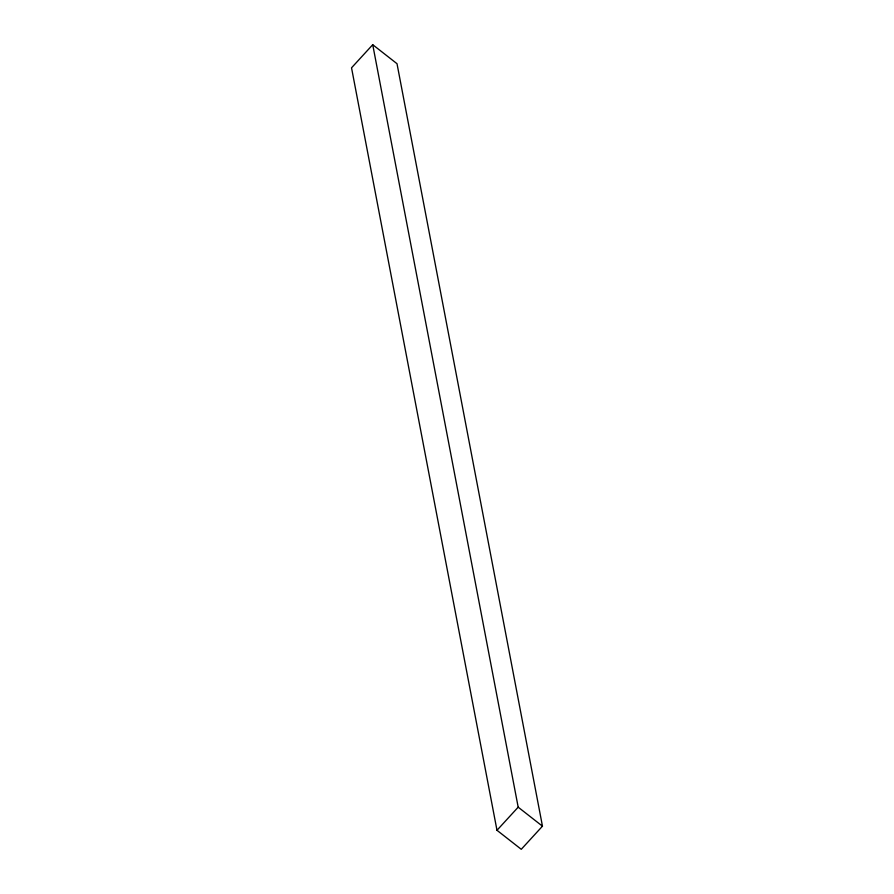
<?xml version="1.0" encoding="UTF-8"?>
<svg xmlns="http://www.w3.org/2000/svg" width="894" height="894" viewBox="0 0 894 894"><rect width="100%" height="100%" fill="white"/><g stroke="black" fill="none" stroke-linecap="round" stroke-linejoin="round"><path stroke-width="1.34" d="M372.731 44.7L351.532 67.821L496.986 830.291L521.269 849.3L542.468 826.179L397.014 63.709L372.731 44.7L518.185 807.181L542.468 826.179M496.986 830.291L518.185 807.181"/></g></svg>
